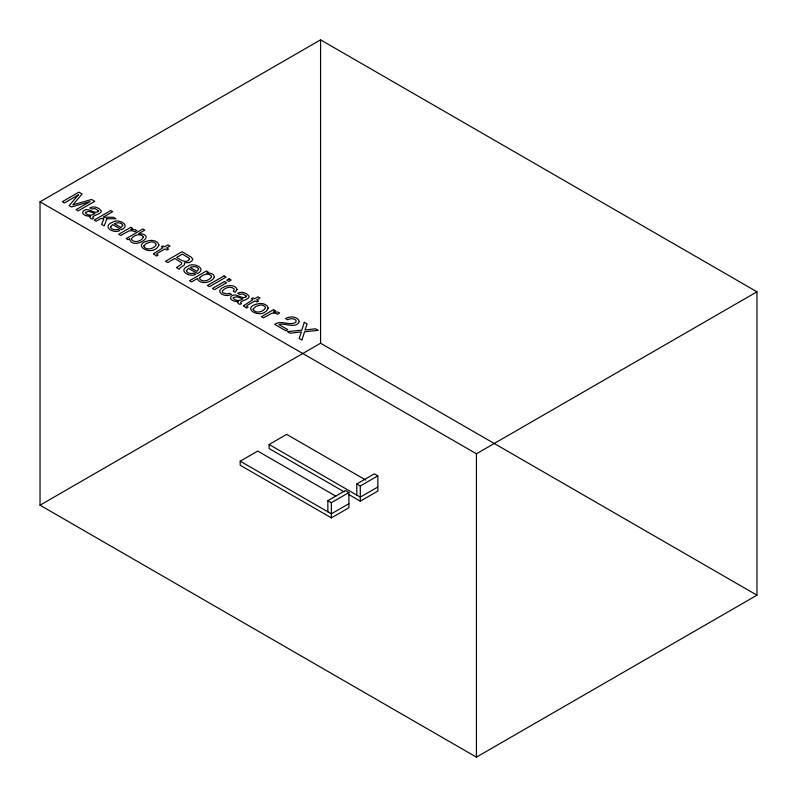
<?xml version="1.0" encoding="UTF-8"?>
<svg xmlns="http://www.w3.org/2000/svg" width="797" height="797" viewBox="0 0 797 797"><rect width="100%" height="100%" fill="white"/><g stroke="black" fill="none" stroke-linecap="round" stroke-linejoin="round"><path stroke-width="1.2" d="M40.029 201.82L320.573 39.85L756.971 291.802L756.971 595.18L476.427 757.15L40.029 505.198L40.029 201.82L476.427 453.772L756.971 291.802M40.029 505.198L320.573 343.228L756.971 595.18M327.856 511.804L327.856 500.665L345.39 490.544L348.897 492.566L348.897 507.749L331.363 517.871L240.206 465.239L240.206 461.194L257.73 451.072L335.776 496.123M344.204 491.888L269.127 448.542L269.127 444.487L286.661 434.365L365.763 480.043M356.787 495.096L356.787 483.968L374.321 473.846L377.828 475.869L377.828 491.052L360.294 501.174L348.498 494.359M327.856 500.665L331.363 502.688L348.897 492.566M356.787 483.968L360.294 485.991L377.828 475.869M348.897 503.704L331.363 513.826L240.206 461.194M377.828 487.007L360.294 497.129L269.127 444.487M476.427 453.772L476.427 757.15M360.294 485.991L360.294 501.174M331.363 502.688L331.363 517.871M320.573 39.85L320.573 343.228M237.088 289.411L235.205 292.28L233.232 291.134L234.268 289.59L233.979 288.783C230.582 285.685 224.794 287.757 222.393 291.104A3.527 2.032 0 0 0 222.871 292.728L226.338 293.934L229.486 293.296L231.459 294.442L228.779 295.298A5.868 3.387 0 0 1 225.033 295.358C209.282 290.795 233.451 279.807 237.088 289.411M153.532 253.775L156.471 256.086L158.075 255.16L156.66 254.243L157.079 253.506L164.979 248.953L166.912 250.069L168.565 249.102L166.633 247.987L170.01 246.044L167.958 244.858L164.58 246.801L162.947 245.855L161.283 246.821L162.917 247.767L153.532 253.775M243.523 305.729L246.472 308.05L248.076 307.124L246.662 306.207L247.08 305.47L254.98 300.907L256.903 302.023L258.567 301.067L256.634 299.951L260.011 297.998L257.959 296.813L254.582 298.765L252.938 297.819L251.284 298.775L252.918 299.722L243.523 305.729M110.594 226.776C110.962 229.815 115.406 230.144 117.777 229.367L119.769 230.522C113.612 234.069 101.468 226.507 112.407 222.333C117.667 218.009 131.704 225.023 121.542 229.695L112.686 224.575L110.594 226.776M186.458 270.582C186.817 273.61 191.26 273.939 193.631 273.162L195.634 274.317C189.467 277.864 177.323 270.303 188.261 266.128C193.522 261.805 207.559 268.818 197.407 273.491L188.54 268.37L186.458 270.582M98.37 210.767L98.31 211.434C93.847 214.672 88.049 206.423 83.286 211.026C80.407 214.831 87.829 216.605 90.549 216.176L89.782 217.033L90.569 218.338L92.173 219.036L93.667 218.159C89.294 216.117 100.96 214.542 101.249 211.374L101.139 210.777C98.758 207.359 93.548 205.736 89.812 207.897L91.705 208.993L95.142 208.605L98.37 210.767M246.233 296.125L246.173 296.803C241.71 300.041 235.912 291.782 231.15 296.394C228.261 300.2 235.693 301.973 238.413 301.545L237.645 302.392L238.433 303.707L240.036 304.394L241.531 303.527C237.157 301.485 248.823 299.911 249.112 296.743L249.003 296.145C246.622 292.728 241.411 291.104 237.675 293.266L239.568 294.362L243.005 293.973L246.233 296.125M143.918 245.845L143.849 246.452C146.409 251.015 154.279 248.724 156.222 244.709L155.574 243.374L153.751 242.298A3.915 2.261 0 0 0 150.573 242.009L146.299 243.493L143.918 245.845M253.217 308.947L253.137 309.545C255.698 314.118 263.568 311.826 265.511 307.801L264.873 306.466L263.04 305.4A3.915 2.261 0 0 0 259.862 305.102L255.588 306.596L253.217 308.947M192.705 259.234L191.908 261.037L189.228 262.572L184.436 262.821L184.396 264.973L179.923 268.021L179.255 269.247L176.496 267.653L181.337 264.235L181.666 262.771L174.842 258.477L167.719 262.582L165.477 261.286L182.065 251.713L191.34 257.222L192.705 259.234M143.38 237.107C141.816 241.152 134.444 243.513 131.545 239.489L131.505 238.751C133.527 234.976 140.939 232.804 143.38 237.107M129.612 238.801C131.834 251.075 158.772 234.856 138.798 233.611L144.815 230.134L142.842 228.998L126.185 238.612L128.068 239.688L129.612 238.801M158.932 244.938C153.343 258.497 128.118 243.852 150.573 240.405A7.063 4.075 0 0 1 155.186 241.112L157.567 242.457L158.932 244.938M268.22 308.04C262.641 321.599 237.406 306.945 259.862 303.498A7.063 4.075 0 0 1 264.474 304.205L266.856 305.56L268.22 308.04M85.498 212.311L85.379 212.929C87.451 215.917 92.342 215.688 95.002 213.496L88.756 211.325L85.498 212.311M233.362 297.68L233.242 298.297C235.314 301.286 240.206 301.057 242.866 298.865L236.619 296.693L233.362 297.68M122.768 225.352L121.074 227.553L114.35 223.678C116.9 222.363 121.562 222.154 122.768 225.352M198.622 269.147L196.929 271.349L190.214 267.473C192.754 266.158 197.417 265.949 198.622 269.147M189.547 259.105C186.807 264.225 179.813 259.583 176.715 257.391L182.383 254.123L188.819 257.939L189.547 259.105M299.363 321.58C295.518 329.3 285.246 322.476 278.92 324.568L287.757 329.669L285.834 330.775L274.726 324.369C281.301 319.537 289.69 326.441 296.016 322.147L295.986 320.294L293.864 318.939L290.457 318.68L287.627 319.766L285.565 318.571C289.7 315.871 297.719 316.289 299.363 321.58M214.373 277.037C211.773 282.586 201.89 284.828 197.776 279.717L197.736 278.342L191.559 281.919L189.517 280.743L206.383 271L208.366 272.146L206.762 273.072C209.581 272.813 214.134 273.54 214.373 277.037M304.315 322.287L301.794 330.167L287.348 331.652L290.058 333.216L301.475 331.931L299.124 338.456L301.914 340.06L304.584 331.781L318.242 330.327L315.562 328.782L305.012 330.018L307.124 323.911L304.315 322.287M106.878 218.717L104.198 225.91L101.598 224.415L103.929 218.707L100.661 218.627L96.118 221.247L94.166 220.121L110.763 210.538L112.716 211.673L103.082 217.232L113.433 217.272L116.033 218.776L106.878 218.717M199.957 277.456L199.668 278.91C202.637 282.736 209.332 280.554 211.504 276.918L211.484 276.18C208.684 272.345 202.677 274.567 199.957 277.456M78.375 194.847L69.15 205.676L71.371 206.961L90.101 201.611L76.064 209.671L78.196 210.896L94.793 201.322L91.605 199.479L72.846 204.849L82.101 194L78.883 192.137L62.296 201.721L64.437 202.956L78.375 194.847M130.798 227.304L118.703 234.288L120.736 235.454L129.114 230.861L132.541 230.751L134.753 231.807L136.895 230.572L134.942 229.636L130.638 229.626L132.73 228.41L130.798 227.304M224.017 275.931L207.419 285.505L209.462 286.681L226.049 277.097L224.017 275.931M224.545 281.49L212.51 288.444L214.572 289.64L226.617 282.686L224.545 281.49M229.098 278.86L226.796 280.195L228.859 281.381L231.17 280.056L229.098 278.86M273.52 309.704L261.426 316.688L263.458 317.854L271.837 313.261L275.264 313.151L277.476 314.217L279.617 312.972L277.665 312.035L273.361 312.025L275.453 310.82L273.52 309.704"/></g></svg>
